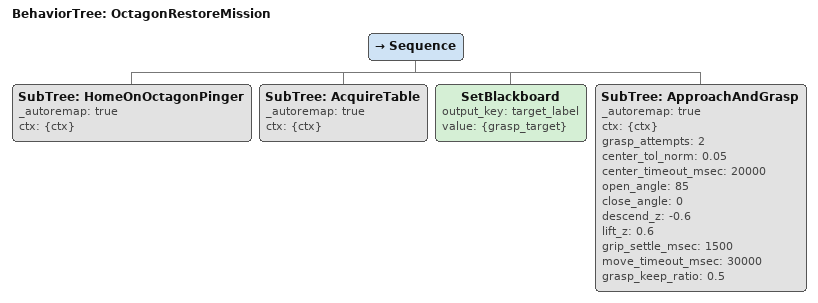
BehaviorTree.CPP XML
<root BTCPP_format="4" main_tree_to_execute="OctagonRestoreMission">
    <BehaviorTree ID="OctagonRestoreMission">
        <Sequence>
            <!-- 1. S1: frequency-gated acoustic homing onto the octagon pinger. -->
            <SubTree ID="HomeOnOctagonPinger" _autoremap="true" ctx="{ctx}"/>

            <SubTree ID="AcquireTable" _autoremap="true" ctx="{ctx}"/>

            <!-- 3. Hand off to S4 grasp. Knobs mirror octagon_grasp_mission.xml
                 (descend_z / lift_z / angles are sim-measured placeholders). -->
            <SetBlackboard output_key="target_label" value="{grasp_target}"/>
            <SubTree ID="ApproachAndGrasp" _autoremap="true" ctx="{ctx}"
                     grasp_attempts="2"
                     center_tol_norm="0.05" center_timeout_msec="20000"
                     open_angle="85" close_angle="0"
                     descend_z="-0.6" lift_z="0.6"
                     grip_settle_msec="1500" move_timeout_msec="30000"
                     grasp_keep_ratio="0.5"/>
        </Sequence>
    </BehaviorTree>
</root>
